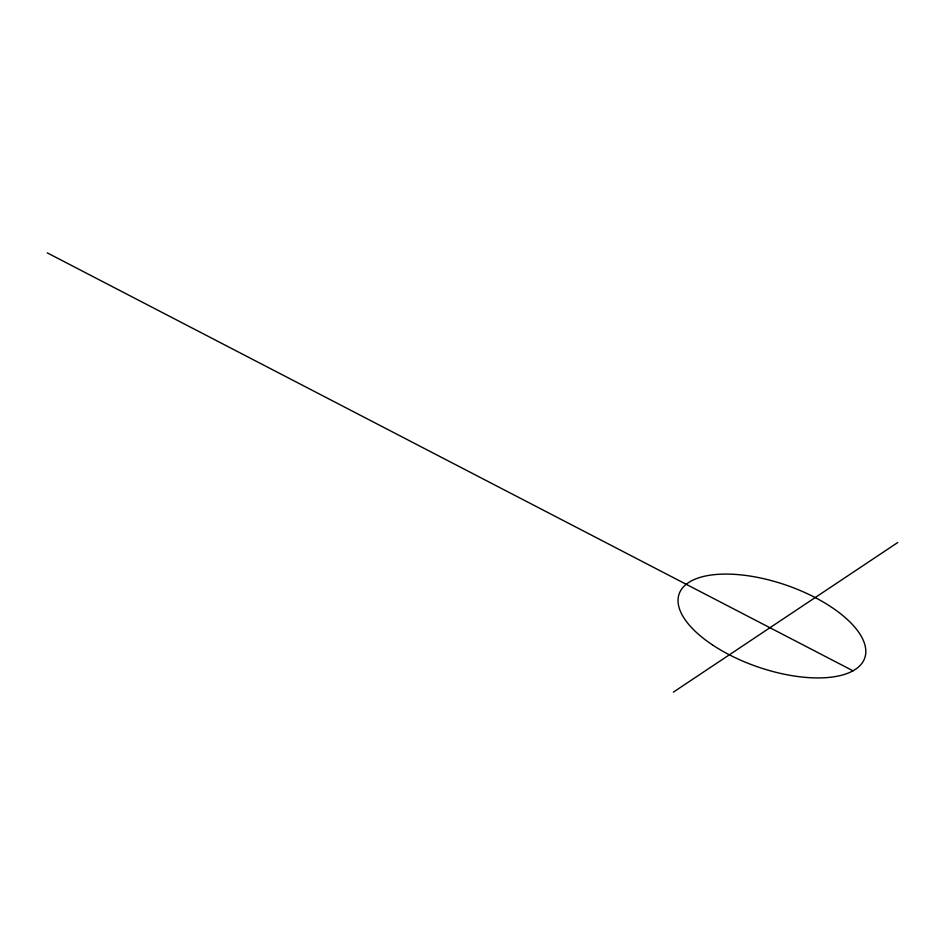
<?xml version="1.0" encoding="UTF-8"?>
<svg xmlns="http://www.w3.org/2000/svg" width="945" height="945" viewBox="0 0 945 945"><rect width="100%" height="100%" fill="white"/><g stroke="black" fill="none" stroke-linecap="round" stroke-linejoin="round"><path stroke-width="1.42" d="M673.372 692.142L897.75 542.513M47.25 252.858L853.004 670.808M712.495 644.927A98.174 43.281 19 0 0 864.592 658.417A98.174 43.281 19 0 0 738.671 574.666A98.174 43.281 19 0 0 712.495 644.927"/></g></svg>
